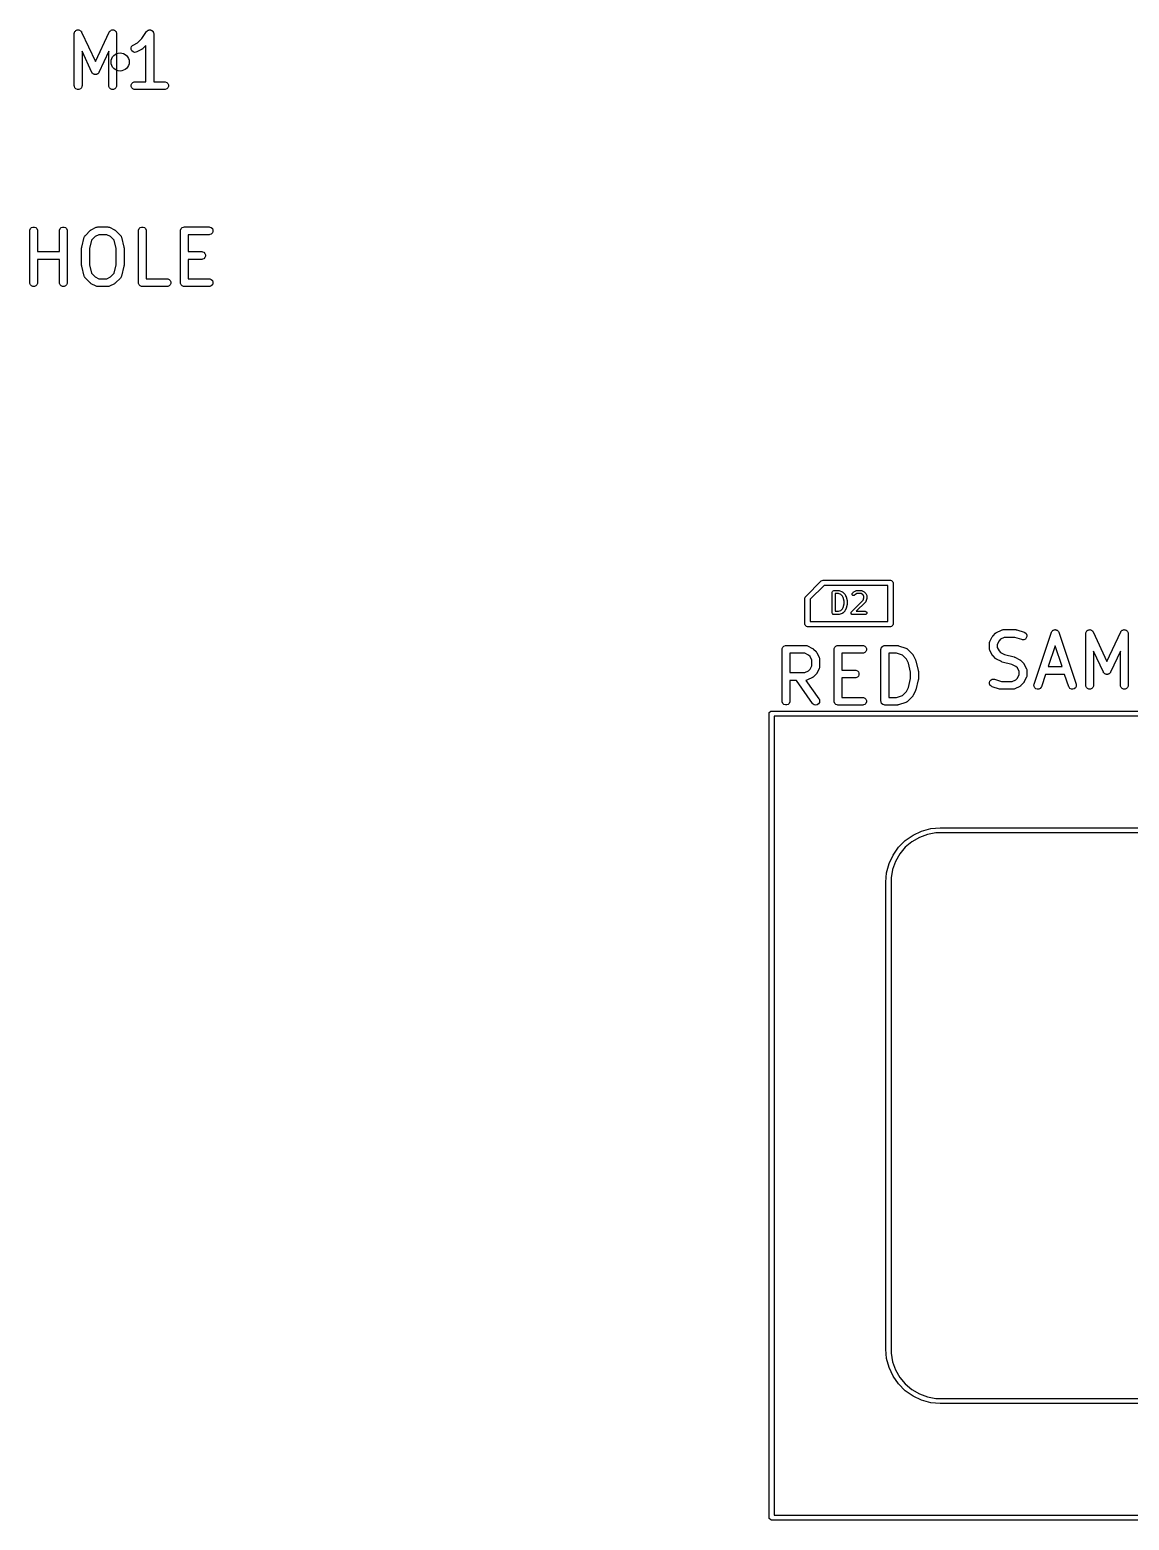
# Model space of a CAD drawing. Extents: x 4.49 to 6.23, y -5.3 to -3.51.
# Drawn here: x 4.487 to 5.321, y -4.638 to -3.506 of the extents above; entities that cross this region are included whole.
import ezdxf

# ---------------------------------------------------------------- set-up
doc = ezdxf.new("R2010")
doc.units = 0
doc.header["$MEASUREMENT"] = 0
doc.layers.add('BLACK', color=7, linetype='CONTINUOUS')

msp = doc.modelspace()

# ---------------------------------------------------------------- linework, layer by layer
at = {"layer": 'BLACK', "linetype": 'CONTINUOUS'}
for p, q in [((4.5212, -3.5072), (4.5215, -3.5069)), ((4.5215, -3.5069), (4.5216, -3.5068)), ((4.5216, -3.5068), (4.5221, -3.5066)), ((4.5216, -3.5068), (4.5216, -3.5068)), ((4.5221, -3.5066), (4.5225, -3.5064)), ((4.5225, -3.5064), (4.5226, -3.5064)), ((4.5226, -3.5064), (4.5227, -3.5063)), ((4.5227, -3.5063), (4.5232, -3.5063)), ((4.5232, -3.5063), (4.5237, -3.5063)), ((4.5237, -3.5063), (4.5238, -3.5063)), ((4.5238, -3.5063), (4.5238, -3.5063)), ((4.5238, -3.5063), (4.5243, -3.5065)), ((4.5243, -3.5065), (4.5248, -3.5067)), ((4.5248, -3.5067), (4.5248, -3.5068)), ((4.5248, -3.5068), (4.5249, -3.5068)), ((4.5249, -3.5068), (4.5252, -3.5072)), ((4.5475, -3.5072), (4.5479, -3.5068)), ((4.5479, -3.5068), (4.548, -3.5067)), ((4.5479, -3.5068), (4.5479, -3.5068)), ((4.548, -3.5067), (4.5484, -3.5065)), ((4.5484, -3.5065), (4.5489, -3.5063)), ((4.5489, -3.5063), (4.549, -3.5063)), ((4.549, -3.5063), (4.549, -3.5063)), ((4.549, -3.5063), (4.5496, -3.5063)), ((4.5496, -3.5063), (4.5501, -3.5063)), ((4.5501, -3.5063), (4.5501, -3.5064)), ((4.5501, -3.5064), (4.5502, -3.5064)), ((4.5502, -3.5064), (4.5507, -3.5066)), ((4.5507, -3.5066), (4.5511, -3.5068)), ((4.5511, -3.5068), (4.5512, -3.5068)), ((4.5512, -3.5068), (4.5512, -3.5069)), ((4.5512, -3.5069), (4.5516, -3.5072)), ((4.5755, -3.5072), (4.5758, -3.507)), ((4.5758, -3.507), (4.576, -3.5068)), ((4.576, -3.5068), (4.5762, -3.5067)), ((4.5762, -3.5067), (4.5765, -3.5065)), ((4.5765, -3.5065), (4.5768, -3.5065)), ((4.5768, -3.5065), (4.577, -3.5063)), ((4.577, -3.5063), (4.5773, -3.5063)), ((4.5773, -3.5063), (4.5776, -3.5063)), ((4.5776, -3.5063), (4.5779, -3.5063)), ((4.5779, -3.5063), (4.5782, -3.5063)), ((4.5782, -3.5063), (4.5785, -3.5065)), ((4.5785, -3.5065), (4.5787, -3.5065)), ((4.5787, -3.5065), (4.579, -3.5067)), ((4.579, -3.5067), (4.5793, -3.5068)), ((4.5793, -3.5068), (4.5795, -3.507)), ((4.5795, -3.507), (4.5797, -3.5072)), ((4.5203, -3.5088), (4.5204, -3.5087)), ((4.5203, -3.5089), (4.5203, -3.5088)), ((4.5203, -3.5088), (4.5203, -3.5088)), ((4.5203, -3.5092), (4.5203, -3.5089)), ((4.5203, -3.5486), (4.5203, -3.5092)), ((4.5204, -3.5087), (4.5205, -3.5082)), ((4.5205, -3.5082), (4.5207, -3.5077)), ((4.5207, -3.5077), (4.5208, -3.5077)), ((4.5208, -3.5076), (4.5212, -3.5072)), ((4.5208, -3.5077), (4.5208, -3.5076)), ((4.5252, -3.5072), (4.5256, -3.5075)), ((4.5256, -3.5075), (4.5257, -3.5076)), ((4.5257, -3.5076), (4.5257, -3.5076)), ((4.5257, -3.5076), (4.5257, -3.5077)), ((4.5257, -3.5077), (4.5259, -3.508)), ((4.5259, -3.508), (4.5364, -3.5304)), ((4.5364, -3.5304), (4.5468, -3.508)), ((4.5468, -3.508), (4.547, -3.5077)), ((4.547, -3.5077), (4.547, -3.5076)), ((4.547, -3.5076), (4.5471, -3.5076)), ((4.5471, -3.5075), (4.5475, -3.5072)), ((4.5471, -3.5076), (4.5471, -3.5075)), ((4.5516, -3.5072), (4.5519, -3.5076)), ((4.5519, -3.5076), (4.552, -3.5077)), ((4.552, -3.5077), (4.552, -3.5077)), ((4.552, -3.5077), (4.5522, -3.5082)), ((4.5522, -3.5082), (4.5524, -3.5087)), ((4.5524, -3.5087), (4.5524, -3.5088)), ((4.5524, -3.5088), (4.5524, -3.5088)), ((4.5524, -3.5088), (4.5524, -3.5089)), ((4.5524, -3.5089), (4.5524, -3.5092)), ((4.5524, -3.5092), (4.5524, -3.5486)), ((4.5638, -3.519), (4.5646, -3.5182)), ((4.5646, -3.5182), (4.565, -3.5179)), ((4.565, -3.5179), (4.5684, -3.5162)), ((4.5684, -3.5162), (4.5716, -3.513)), ((4.5716, -3.513), (4.5752, -3.5076)), ((4.5747, -3.5182), (4.5722, -3.5207)), ((4.5747, -3.5457), (4.5747, -3.5182)), ((4.5752, -3.5076), (4.5755, -3.5072)), ((4.5752, -3.5076), (4.5752, -3.5076)), ((4.5752, -3.5076), (4.5752, -3.5076)), ((4.5752, -3.5076), (4.5752, -3.5076)), ((4.5797, -3.5072), (4.5799, -3.5074)), ((4.5799, -3.5074), (4.5801, -3.5076)), ((4.5801, -3.5076), (4.5802, -3.5079)), ((4.5802, -3.5079), (4.5803, -3.5081)), ((4.5803, -3.5081), (4.5804, -3.5084)), ((4.5804, -3.5084), (4.5805, -3.5087)), ((4.5805, -3.5087), (4.5806, -3.5092)), ((4.5806, -3.5092), (4.5806, -3.5092)), ((4.5806, -3.5092), (4.5806, -3.5092)), ((4.5806, -3.5092), (4.5806, -3.5092)), ((4.5806, -3.5092), (4.5806, -3.5457)), ((4.5337, -3.5386), (4.5262, -3.5226)), ((4.5262, -3.5226), (4.5262, -3.5486)), ((4.5465, -3.5226), (4.539, -3.5386)), ((4.5465, -3.5486), (4.5465, -3.5226)), ((4.5634, -3.5201), (4.5638, -3.519)), ((4.5635, -3.5213), (4.5634, -3.5201)), ((4.564, -3.5223), (4.5635, -3.5213)), ((4.5649, -3.5231), (4.564, -3.5223)), ((4.566, -3.5234), (4.5649, -3.5231)), ((4.5671, -3.5233), (4.566, -3.5234)), ((4.5677, -3.5231), (4.5671, -3.5233)), ((4.5714, -3.5213), (4.5677, -3.5231)), ((4.5717, -3.5211), (4.5714, -3.5213)), ((4.5718, -3.5211), (4.5717, -3.5211)), ((4.5719, -3.521), (4.5718, -3.521)), ((4.5718, -3.521), (4.5718, -3.5211)), ((4.572, -3.5209), (4.5719, -3.521)), ((4.5722, -3.5207), (4.572, -3.5209)), ((4.5338, -3.5388), (4.5337, -3.5386)), ((4.5338, -3.5389), (4.5338, -3.5388)), ((4.5339, -3.5389), (4.5338, -3.5389)), ((4.534, -3.5391), (4.5339, -3.5389)), ((4.5343, -3.5394), (4.534, -3.5391)), ((4.5346, -3.5397), (4.5343, -3.5394)), ((4.5347, -3.5398), (4.5346, -3.5397)), ((4.5348, -3.5399), (4.5347, -3.5398)), ((4.5353, -3.54), (4.5348, -3.5399)), ((4.5357, -3.5402), (4.5353, -3.54)), ((4.5358, -3.5402), (4.5357, -3.5402)), ((4.5359, -3.5403), (4.5358, -3.5402)), ((4.5364, -3.5403), (4.5359, -3.5403)), ((4.5368, -3.5403), (4.5364, -3.5403)), ((4.5369, -3.5402), (4.5368, -3.5403)), ((4.5371, -3.5402), (4.5369, -3.5402)), ((4.5375, -3.54), (4.5371, -3.5402)), ((4.5379, -3.5399), (4.5375, -3.54)), ((4.538, -3.5398), (4.5379, -3.5399)), ((4.5381, -3.5397), (4.538, -3.5398)), ((4.5384, -3.5394), (4.5381, -3.5397)), ((4.5388, -3.5391), (4.5384, -3.5394)), ((4.5389, -3.5389), (4.5388, -3.5389)), ((4.5388, -3.5389), (4.5388, -3.5391)), ((4.539, -3.5386), (4.5389, -3.5388)), ((4.5389, -3.5388), (4.5389, -3.5389)), ((4.5204, -3.5492), (4.5203, -3.5486)), ((4.5208, -3.5503), (4.5204, -3.5492)), ((4.5216, -3.5511), (4.5208, -3.5503)), ((4.5227, -3.5515), (4.5216, -3.5511)), ((4.5238, -3.5515), (4.5227, -3.5515)), ((4.5249, -3.5511), (4.5238, -3.5515)), ((4.5257, -3.5503), (4.5249, -3.5511)), ((4.5261, -3.5492), (4.5257, -3.5503)), ((4.5262, -3.5486), (4.5261, -3.5492)), ((4.5466, -3.5492), (4.5465, -3.5486)), ((4.547, -3.5503), (4.5466, -3.5492)), ((4.5479, -3.5511), (4.547, -3.5503)), ((4.5489, -3.5515), (4.5479, -3.5511)), ((4.5501, -3.5515), (4.5489, -3.5515)), ((4.5511, -3.5511), (4.5501, -3.5515)), ((4.5519, -3.5503), (4.5511, -3.5511)), ((4.5524, -3.5492), (4.5519, -3.5503)), ((4.5524, -3.5486), (4.5524, -3.5492)), ((4.5635, -3.548), (4.5639, -3.547)), ((4.5635, -3.5492), (4.5635, -3.548)), ((4.5639, -3.5503), (4.5635, -3.5492)), ((4.5639, -3.547), (4.5647, -3.5462)), ((4.5647, -3.5511), (4.5639, -3.5503)), ((4.5647, -3.5462), (4.5658, -3.5457)), ((4.5658, -3.5515), (4.5647, -3.5511)), ((4.5658, -3.5457), (4.5664, -3.5457)), ((4.5664, -3.5516), (4.5658, -3.5515)), ((4.5664, -3.5457), (4.5747, -3.5457)), ((4.5889, -3.5516), (4.5664, -3.5516)), ((4.5806, -3.5457), (4.5889, -3.5457)), ((4.5889, -3.5457), (4.5894, -3.5457)), ((4.5894, -3.5515), (4.5889, -3.5516)), ((4.5894, -3.5457), (4.5905, -3.5462)), ((4.5905, -3.5511), (4.5894, -3.5515)), ((4.5905, -3.5462), (4.5913, -3.547)), ((4.5913, -3.5503), (4.5905, -3.5511)), ((4.5913, -3.547), (4.5918, -3.548)), ((4.5918, -3.5492), (4.5913, -3.5503)), ((4.5918, -3.548), (4.5918, -3.5492)), ((4.4865, -3.6589), (4.4866, -3.6583)), ((4.4865, -3.6982), (4.4865, -3.6589)), ((4.4866, -3.6583), (4.487, -3.6572)), ((4.487, -3.6572), (4.4879, -3.6564)), ((4.4879, -3.6564), (4.4889, -3.656)), ((4.4889, -3.656), (4.4901, -3.656)), ((4.4901, -3.656), (4.4911, -3.6564)), ((4.4911, -3.6564), (4.492, -3.6572)), ((4.492, -3.6572), (4.4924, -3.6583)), ((4.4924, -3.6583), (4.4925, -3.6589)), ((4.4925, -3.6589), (4.4925, -3.6746)), ((4.509, -3.6589), (4.5091, -3.6583)), ((4.509, -3.6746), (4.509, -3.6589)), ((4.5091, -3.6583), (4.5095, -3.6572)), ((4.5095, -3.6572), (4.5104, -3.6564)), ((4.5104, -3.6564), (4.5114, -3.656)), ((4.5114, -3.656), (4.5126, -3.656)), ((4.5126, -3.656), (4.5136, -3.6564)), ((4.5136, -3.6564), (4.5145, -3.6572)), ((4.5145, -3.6572), (4.5149, -3.6583)), ((4.5149, -3.6583), (4.515, -3.6589)), ((4.515, -3.6589), (4.515, -3.6982)), ((4.526, -3.6713), (4.5279, -3.6638)), ((4.5279, -3.6638), (4.5281, -3.6632)), ((4.5281, -3.6632), (4.5282, -3.663)), ((4.5282, -3.663), (4.5283, -3.6628)), ((4.5283, -3.6628), (4.5287, -3.6624)), ((4.5287, -3.6624), (4.5324, -3.6586)), ((4.5324, -3.6586), (4.5326, -3.6585)), ((4.5326, -3.6585), (4.5327, -3.6584)), ((4.5327, -3.6584), (4.5328, -3.6583)), ((4.5328, -3.6583), (4.5329, -3.6583)), ((4.5329, -3.6582), (4.5332, -3.6581)), ((4.5329, -3.6583), (4.5329, -3.6582)), ((4.5332, -3.6581), (4.5369, -3.6562)), ((4.5362, -3.6632), (4.5334, -3.666)), ((4.5389, -3.6618), (4.5362, -3.6632)), ((4.5369, -3.6562), (4.5375, -3.656)), ((4.5375, -3.656), (4.5376, -3.656)), ((4.5376, -3.656), (4.5377, -3.656)), ((4.5377, -3.656), (4.5382, -3.6559)), ((4.5382, -3.6559), (4.5457, -3.6559)), ((4.545, -3.6618), (4.5389, -3.6618)), ((4.5477, -3.6632), (4.545, -3.6618)), ((4.5457, -3.6559), (4.5463, -3.656)), ((4.5463, -3.656), (4.5464, -3.656)), ((4.5464, -3.656), (4.5465, -3.656)), ((4.5465, -3.656), (4.5471, -3.6562)), ((4.5471, -3.6562), (4.5508, -3.6581)), ((4.5506, -3.666), (4.5477, -3.6632)), ((4.5508, -3.6581), (4.5511, -3.6582)), ((4.5511, -3.6582), (4.5511, -3.6583)), ((4.5511, -3.6583), (4.5512, -3.6583)), ((4.5512, -3.6583), (4.5513, -3.6584)), ((4.5513, -3.6584), (4.5514, -3.6585)), ((4.5514, -3.6585), (4.5516, -3.6586)), ((4.5516, -3.6586), (4.5553, -3.6624)), ((4.5553, -3.6624), (4.5557, -3.6628)), ((4.5557, -3.6628), (4.5558, -3.663)), ((4.5558, -3.663), (4.5559, -3.6632)), ((4.5559, -3.6632), (4.5561, -3.6638)), ((4.5561, -3.6638), (4.558, -3.6713)), ((4.569, -3.6589), (4.5691, -3.6583)), ((4.569, -3.6982), (4.569, -3.6589)), ((4.5691, -3.6583), (4.5695, -3.6572)), ((4.5695, -3.6572), (4.5704, -3.6564)), ((4.5704, -3.6564), (4.5714, -3.656)), ((4.5714, -3.656), (4.5726, -3.656)), ((4.5726, -3.656), (4.5736, -3.6564)), ((4.5736, -3.6564), (4.5744, -3.6572)), ((4.5744, -3.6572), (4.5749, -3.6583)), ((4.5749, -3.6583), (4.5749, -3.6589)), ((4.5749, -3.6589), (4.5749, -3.6953)), ((4.6009, -3.6589), (4.601, -3.6583)), ((4.6009, -3.6982), (4.6009, -3.6589)), ((4.601, -3.6583), (4.6014, -3.6572)), ((4.6014, -3.6572), (4.6022, -3.6564)), ((4.6022, -3.6564), (4.6033, -3.656)), ((4.6033, -3.656), (4.6039, -3.6559)), ((4.6039, -3.6559), (4.6226, -3.6559)), ((4.6226, -3.6618), (4.6068, -3.6618)), ((4.6068, -3.6618), (4.6068, -3.6746)), ((4.6226, -3.6559), (4.6232, -3.656)), ((4.6232, -3.6617), (4.6226, -3.6618)), ((4.6232, -3.656), (4.6243, -3.6564)), ((4.6243, -3.6613), (4.6232, -3.6617)), ((4.6243, -3.6564), (4.6251, -3.6572)), ((4.6251, -3.6605), (4.6243, -3.6613)), ((4.6251, -3.6572), (4.6255, -3.6583)), ((4.6255, -3.6594), (4.6251, -3.6605)), ((4.6255, -3.6583), (4.6255, -3.6594)), ((4.4925, -3.6746), (4.509, -3.6746)), ((4.5259, -3.6718), (4.526, -3.6716)), ((4.5259, -3.6719), (4.5259, -3.6718)), ((4.5259, -3.672), (4.5259, -3.6719)), ((4.5259, -3.6851), (4.5259, -3.672)), ((4.526, -3.6714), (4.526, -3.6713)), ((4.526, -3.6716), (4.526, -3.6714)), ((4.526, -3.6714), (4.526, -3.6714)), ((4.5334, -3.666), (4.5318, -3.6723)), ((4.5318, -3.6723), (4.5318, -3.6847)), ((4.5522, -3.6723), (4.5506, -3.666)), ((4.5522, -3.6847), (4.5522, -3.6723)), ((4.558, -3.6713), (4.558, -3.6714)), ((4.558, -3.6714), (4.558, -3.6714)), ((4.558, -3.6714), (4.558, -3.6716)), ((4.558, -3.6716), (4.5581, -3.6718)), ((4.5581, -3.6718), (4.5581, -3.6719)), ((4.5581, -3.6719), (4.5581, -3.672)), ((4.5581, -3.672), (4.5581, -3.6851)), ((4.6068, -3.6746), (4.617, -3.6746)), ((4.617, -3.6746), (4.6176, -3.6747)), ((4.6176, -3.6747), (4.6186, -3.6751)), ((4.6186, -3.6751), (4.6194, -3.676)), ((4.6194, -3.676), (4.6199, -3.677)), ((4.509, -3.6806), (4.4925, -3.6806)), ((4.4925, -3.6806), (4.4925, -3.6982)), ((4.509, -3.6982), (4.509, -3.6806)), ((4.5259, -3.6852), (4.5259, -3.6851)), ((4.526, -3.6855), (4.5259, -3.6852)), ((4.5259, -3.6852), (4.5259, -3.6852)), ((4.526, -3.6857), (4.526, -3.6855)), ((4.526, -3.6858), (4.526, -3.6857)), ((4.526, -3.6857), (4.526, -3.6857)), ((4.5279, -3.6933), (4.526, -3.6858)), ((4.5318, -3.6847), (4.5334, -3.6911)), ((4.5506, -3.6911), (4.5522, -3.6847)), ((4.558, -3.6858), (4.5561, -3.6933)), ((4.5581, -3.6852), (4.558, -3.6855)), ((4.558, -3.6855), (4.558, -3.6857)), ((4.558, -3.6857), (4.558, -3.6857)), ((4.558, -3.6857), (4.558, -3.6858)), ((4.5581, -3.6851), (4.5581, -3.6852)), ((4.5581, -3.6852), (4.5581, -3.6852)), ((4.617, -3.6806), (4.6068, -3.6806)), ((4.6068, -3.6806), (4.6068, -3.6953)), ((4.6176, -3.6805), (4.617, -3.6806)), ((4.6186, -3.6801), (4.6176, -3.6805)), ((4.6194, -3.6792), (4.6186, -3.6801)), ((4.6199, -3.6782), (4.6194, -3.6792)), ((4.6199, -3.677), (4.6199, -3.6782)), ((4.4866, -3.6988), (4.4865, -3.6982)), ((4.487, -3.6999), (4.4866, -3.6988)), ((4.4924, -3.6988), (4.492, -3.6999)), ((4.4925, -3.6982), (4.4924, -3.6988)), ((4.5091, -3.6988), (4.509, -3.6982)), ((4.5095, -3.6999), (4.5091, -3.6988)), ((4.5149, -3.6988), (4.5145, -3.6999)), ((4.515, -3.6982), (4.5149, -3.6988)), ((4.5281, -3.6939), (4.5279, -3.6933)), ((4.5282, -3.694), (4.5281, -3.6939)), ((4.5283, -3.6942), (4.5282, -3.694)), ((4.5287, -3.6947), (4.5283, -3.6942)), ((4.5324, -3.6984), (4.5287, -3.6947)), ((4.5326, -3.6986), (4.5324, -3.6984)), ((4.5327, -3.6987), (4.5326, -3.6986)), ((4.5328, -3.6987), (4.5327, -3.6987)), ((4.5329, -3.6988), (4.5328, -3.6987)), ((4.5332, -3.699), (4.5329, -3.6988)), ((4.5329, -3.6988), (4.5329, -3.6988)), ((4.5369, -3.7009), (4.5332, -3.699)), ((4.5334, -3.6911), (4.5362, -3.6939)), ((4.5362, -3.6939), (4.5389, -3.6953)), ((4.5389, -3.6953), (4.545, -3.6953)), ((4.545, -3.6953), (4.5477, -3.6939)), ((4.5508, -3.699), (4.5471, -3.7009)), ((4.5477, -3.6939), (4.5506, -3.6911)), ((4.5511, -3.6988), (4.5508, -3.699)), ((4.5512, -3.6987), (4.5511, -3.6988)), ((4.5511, -3.6988), (4.5511, -3.6988)), ((4.5513, -3.6987), (4.5512, -3.6987)), ((4.5514, -3.6986), (4.5513, -3.6987)), ((4.5516, -3.6984), (4.5514, -3.6986)), ((4.5553, -3.6947), (4.5516, -3.6984)), ((4.5557, -3.6942), (4.5553, -3.6947)), ((4.5558, -3.694), (4.5557, -3.6942)), ((4.5559, -3.6939), (4.5558, -3.694)), ((4.5561, -3.6933), (4.5559, -3.6939)), ((4.5691, -3.6988), (4.569, -3.6982)), ((4.5695, -3.6999), (4.5691, -3.6988)), ((4.5749, -3.6953), (4.5907, -3.6953)), ((4.5907, -3.6953), (4.5913, -3.6953)), ((4.5913, -3.6953), (4.5924, -3.6958)), ((4.5924, -3.6958), (4.5932, -3.6966)), ((4.5932, -3.6966), (4.5936, -3.6976)), ((4.5936, -3.6988), (4.5932, -3.6999)), ((4.5936, -3.6976), (4.5936, -3.6988)), ((4.601, -3.6988), (4.6009, -3.6982)), ((4.6014, -3.6999), (4.601, -3.6988)), ((4.6068, -3.6953), (4.6226, -3.6953)), ((4.6226, -3.6953), (4.6232, -3.6953)), ((4.6232, -3.6953), (4.6243, -3.6958)), ((4.6243, -3.6958), (4.6251, -3.6966)), ((4.6251, -3.6966), (4.6255, -3.6976)), ((4.6255, -3.6988), (4.6251, -3.6999)), ((4.6255, -3.6976), (4.6255, -3.6988)), ((4.4879, -3.7007), (4.487, -3.6999)), ((4.4889, -3.7011), (4.4879, -3.7007)), ((4.4901, -3.7011), (4.4889, -3.7011)), ((4.4911, -3.7007), (4.4901, -3.7011)), ((4.492, -3.6999), (4.4911, -3.7007)), ((4.5104, -3.7007), (4.5095, -3.6999)), ((4.5114, -3.7011), (4.5104, -3.7007)), ((4.5126, -3.7011), (4.5114, -3.7011)), ((4.5136, -3.7007), (4.5126, -3.7011)), ((4.5145, -3.6999), (4.5136, -3.7007)), ((4.5375, -3.7011), (4.5369, -3.7009)), ((4.5376, -3.7011), (4.5375, -3.7011)), ((4.5377, -3.7011), (4.5376, -3.7011)), ((4.5382, -3.7012), (4.5377, -3.7011)), ((4.5457, -3.7012), (4.5382, -3.7012)), ((4.5463, -3.7011), (4.5457, -3.7012)), ((4.5464, -3.7011), (4.5463, -3.7011)), ((4.5465, -3.7011), (4.5464, -3.7011)), ((4.5471, -3.7009), (4.5465, -3.7011)), ((4.5704, -3.7007), (4.5695, -3.6999)), ((4.5714, -3.7011), (4.5704, -3.7007)), ((4.572, -3.7012), (4.5714, -3.7011)), ((4.5907, -3.7012), (4.572, -3.7012)), ((4.5913, -3.7011), (4.5907, -3.7012)), ((4.5924, -3.7007), (4.5913, -3.7011)), ((4.5932, -3.6999), (4.5924, -3.7007)), ((4.6022, -3.7007), (4.6014, -3.6999)), ((4.6033, -3.7011), (4.6022, -3.7007)), ((4.6039, -3.7012), (4.6033, -3.7011)), ((4.6226, -3.7012), (4.6039, -3.7012)), ((4.6232, -3.7011), (4.6226, -3.7012)), ((4.6243, -3.7007), (4.6232, -3.7011)), ((4.6251, -3.6999), (4.6243, -3.7007)), ((5.0755, -3.9364), (5.0873, -3.9246)), ((5.0873, -3.9246), (5.0879, -3.9242)), ((5.0879, -3.9242), (5.0887, -3.924)), ((5.0887, -3.924), (5.1399, -3.924)), ((5.1399, -3.924), (5.1406, -3.9242)), ((5.1406, -3.9242), (5.1417, -3.9252)), ((5.1417, -3.9252), (5.1418, -3.926)), ((5.0751, -3.937), (5.0755, -3.9364)), ((5.0895, -3.928), (5.0788, -3.9386)), ((5.1379, -3.928), (5.0895, -3.928)), ((5.0956, -3.9331), (5.0957, -3.9327)), ((5.0956, -3.9489), (5.0956, -3.9331)), ((5.0957, -3.9327), (5.0963, -3.9321)), ((5.0963, -3.9321), (5.0967, -3.932)), ((5.0967, -3.932), (5.1005, -3.932)), ((5.1003, -3.9343), (5.0979, -3.9343)), ((5.0979, -3.9343), (5.0979, -3.9477)), ((5.1021, -3.9349), (5.1003, -3.9343)), ((5.1005, -3.932), (5.1007, -3.932)), ((5.1007, -3.932), (5.1009, -3.932)), ((5.1009, -3.932), (5.1031, -3.9328)), ((5.1033, -3.9361), (5.1021, -3.9349)), ((5.1031, -3.9328), (5.1032, -3.9328)), ((5.1032, -3.9328), (5.1032, -3.9328)), ((5.1032, -3.9328), (5.1034, -3.9329)), ((5.1039, -3.9373), (5.1033, -3.9361)), ((5.1034, -3.9329), (5.1035, -3.933)), ((5.1035, -3.933), (5.1035, -3.933)), ((5.1035, -3.933), (5.1036, -3.9331)), ((5.1036, -3.9331), (5.1051, -3.9346)), ((5.1051, -3.9346), (5.1052, -3.9347)), ((5.1052, -3.9347), (5.1053, -3.9349)), ((5.1053, -3.9349), (5.106, -3.9364)), ((5.106, -3.9364), (5.1061, -3.9365)), ((5.1061, -3.9365), (5.1061, -3.9366)), ((5.1061, -3.9366), (5.1069, -3.9396)), ((5.1106, -3.9342), (5.1109, -3.9338)), ((5.1106, -3.9351), (5.1106, -3.9342)), ((5.1113, -3.9357), (5.1106, -3.9351)), ((5.1109, -3.9338), (5.1117, -3.9331)), ((5.1122, -3.9357), (5.1113, -3.9357)), ((5.1117, -3.9331), (5.1118, -3.933)), ((5.1118, -3.933), (5.112, -3.9328)), ((5.112, -3.9328), (5.1135, -3.9321)), ((5.1126, -3.9355), (5.1122, -3.9357)), ((5.1132, -3.9349), (5.1126, -3.9355)), ((5.1143, -3.9343), (5.1132, -3.9349)), ((5.1135, -3.9321), (5.1137, -3.932)), ((5.1135, -3.9321), (5.1135, -3.9321)), ((5.1135, -3.9321), (5.1135, -3.9321)), ((5.1137, -3.932), (5.1139, -3.932)), ((5.1139, -3.932), (5.1139, -3.932)), ((5.1139, -3.932), (5.114, -3.932)), ((5.114, -3.932), (5.1177, -3.932)), ((5.1175, -3.9343), (5.1143, -3.9343)), ((5.1185, -3.9349), (5.1175, -3.9343)), ((5.1177, -3.932), (5.1178, -3.932)), ((5.1178, -3.932), (5.1178, -3.932)), ((5.1178, -3.932), (5.118, -3.932)), ((5.118, -3.932), (5.1182, -3.9321)), ((5.1182, -3.9321), (5.1182, -3.9321)), ((5.1182, -3.9321), (5.1183, -3.9321)), ((5.1183, -3.9321), (5.1198, -3.9328)), ((5.119, -3.9353), (5.1185, -3.9349)), ((5.1196, -3.9364), (5.119, -3.9353)), ((5.1196, -3.9375), (5.1196, -3.9364)), ((5.1198, -3.9328), (5.1199, -3.933)), ((5.1199, -3.933), (5.1201, -3.9331)), ((5.1201, -3.9331), (5.1208, -3.9338)), ((5.1208, -3.9338), (5.1209, -3.934)), ((5.1209, -3.934), (5.121, -3.9341)), ((5.121, -3.9341), (5.1218, -3.9356)), ((5.1218, -3.9356), (5.1218, -3.9357)), ((5.1218, -3.9357), (5.1218, -3.9357)), ((5.1218, -3.9357), (5.1219, -3.9359)), ((5.1219, -3.9359), (5.1219, -3.9361)), ((5.1219, -3.9361), (5.1219, -3.9361)), ((5.1219, -3.9361), (5.1219, -3.9361)), ((5.1219, -3.9361), (5.1219, -3.9376)), ((5.1379, -3.9555), (5.1379, -3.928)), ((5.1418, -3.926), (5.1418, -3.9575)), ((5.0749, -3.9378), (5.0751, -3.937)), ((5.0749, -3.9575), (5.0749, -3.9378)), ((5.0788, -3.9386), (5.0788, -3.9555)), ((5.0979, -3.9477), (5.1003, -3.9477)), ((5.1003, -3.9477), (5.1021, -3.9471)), ((5.1021, -3.9471), (5.1033, -3.9459)), ((5.1033, -3.9459), (5.1039, -3.9447)), ((5.1051, -3.9475), (5.1036, -3.949)), ((5.1046, -3.94), (5.1039, -3.9373)), ((5.1039, -3.9447), (5.1046, -3.942)), ((5.1046, -3.942), (5.1046, -3.94)), ((5.1052, -3.9473), (5.1051, -3.9475)), ((5.1053, -3.9472), (5.1052, -3.9473)), ((5.106, -3.9457), (5.1053, -3.9472)), ((5.1061, -3.9455), (5.106, -3.9457)), ((5.1069, -3.9424), (5.1061, -3.9454)), ((5.1061, -3.9454), (5.1061, -3.9455)), ((5.1069, -3.9396), (5.1069, -3.9398)), ((5.1069, -3.9398), (5.1069, -3.9399)), ((5.1069, -3.9399), (5.1069, -3.9421)), ((5.1069, -3.9421), (5.1069, -3.9423)), ((5.1069, -3.9423), (5.1069, -3.9424)), ((5.1099, -3.9484), (5.1102, -3.9481)), ((5.1102, -3.9481), (5.119, -3.9393)), ((5.1208, -3.9407), (5.1138, -3.9477)), ((5.1138, -3.9477), (5.1207, -3.9477)), ((5.119, -3.9393), (5.1196, -3.9375)), ((5.1207, -3.9477), (5.1212, -3.9478)), ((5.1209, -3.9407), (5.1208, -3.9407)), ((5.121, -3.9405), (5.1209, -3.9407)), ((5.1209, -3.9407), (5.1209, -3.9407)), ((5.1211, -3.9403), (5.121, -3.9405)), ((5.1219, -3.938), (5.1211, -3.9403)), ((5.1211, -3.9403), (5.1211, -3.9403)), ((5.1211, -3.9403), (5.1211, -3.9403)), ((5.1212, -3.9478), (5.1218, -3.9484)), ((5.1219, -3.9376), (5.1219, -3.9378)), ((5.1219, -3.9378), (5.1219, -3.938)), ((5.0751, -3.9582), (5.0749, -3.9575)), ((5.0761, -3.9593), (5.0751, -3.9582)), ((5.0769, -3.9594), (5.0761, -3.9593)), ((5.1399, -3.9594), (5.0769, -3.9594)), ((5.0788, -3.9555), (5.1379, -3.9555)), ((5.0957, -3.9493), (5.0956, -3.9489)), ((5.0963, -3.95), (5.0957, -3.9493)), ((5.0957, -3.9493), (5.0957, -3.9493)), ((5.0967, -3.9501), (5.0963, -3.95)), ((5.1005, -3.9501), (5.0967, -3.9501)), ((5.1007, -3.95), (5.1005, -3.9501)), ((5.1009, -3.95), (5.1007, -3.95)), ((5.1031, -3.9493), (5.1009, -3.95)), ((5.1032, -3.9492), (5.1031, -3.9493)), ((5.1034, -3.9491), (5.1032, -3.9492)), ((5.1032, -3.9492), (5.1032, -3.9492)), ((5.1035, -3.949), (5.1034, -3.9491)), ((5.1036, -3.949), (5.1035, -3.949)), ((5.1035, -3.949), (5.1035, -3.949)), ((5.1099, -3.9493), (5.1099, -3.9484)), ((5.1099, -3.9484), (5.1099, -3.9484)), ((5.1105, -3.95), (5.1099, -3.9493)), ((5.111, -3.9501), (5.1105, -3.95)), ((5.1207, -3.9501), (5.111, -3.9501)), ((5.1212, -3.95), (5.1207, -3.9501)), ((5.1218, -3.9493), (5.1212, -3.95)), ((5.1218, -3.9484), (5.1218, -3.9493)), ((5.1406, -3.9593), (5.1399, -3.9594)), ((5.1417, -3.9582), (5.1406, -3.9593)), ((5.1418, -3.9575), (5.1417, -3.9582)), ((5.215, -3.9713), (5.2152, -3.9707)), ((5.2152, -3.9707), (5.2171, -3.967)), ((5.2171, -3.967), (5.2173, -3.9667)), ((5.2173, -3.9667), (5.2174, -3.9666)), ((5.2173, -3.9667), (5.2173, -3.9667)), ((5.2174, -3.9665), (5.2175, -3.9664)), ((5.2174, -3.9666), (5.2174, -3.9665)), ((5.2175, -3.9664), (5.2177, -3.9662)), ((5.2177, -3.9662), (5.2195, -3.9643)), ((5.2195, -3.9643), (5.2198, -3.9642)), ((5.2198, -3.9641), (5.2199, -3.964)), ((5.2198, -3.9642), (5.2198, -3.9641)), ((5.2199, -3.964), (5.22, -3.964)), ((5.22, -3.9639), (5.2203, -3.9638)), ((5.22, -3.964), (5.22, -3.9639)), ((5.2203, -3.9638), (5.224, -3.9619)), ((5.2222, -3.9701), (5.2208, -3.9728)), ((5.2234, -3.9689), (5.2222, -3.9701)), ((5.2261, -3.9675), (5.2234, -3.9689)), ((5.224, -3.9619), (5.2246, -3.9617)), ((5.2246, -3.9617), (5.2247, -3.9617)), ((5.2247, -3.9617), (5.2248, -3.9617)), ((5.2248, -3.9617), (5.2254, -3.9616)), ((5.2254, -3.9616), (5.2347, -3.9616)), ((5.2343, -3.9675), (5.2261, -3.9675)), ((5.2394, -3.9692), (5.2343, -3.9675)), ((5.2347, -3.9616), (5.235, -3.9616)), ((5.235, -3.9616), (5.2351, -3.9616)), ((5.2351, -3.9616), (5.2352, -3.9617)), ((5.2352, -3.9617), (5.2353, -3.9617)), ((5.2353, -3.9617), (5.2354, -3.9617)), ((5.2354, -3.9617), (5.2357, -3.9618)), ((5.2357, -3.9618), (5.2413, -3.9636)), ((5.24, -3.9694), (5.2394, -3.9692)), ((5.2411, -3.9693), (5.24, -3.9694)), ((5.2422, -3.9688), (5.2411, -3.9693)), ((5.2413, -3.9636), (5.2418, -3.9639)), ((5.2418, -3.9639), (5.2427, -3.9646)), ((5.2429, -3.9679), (5.2422, -3.9688)), ((5.2427, -3.9646), (5.2432, -3.9657)), ((5.2433, -3.9668), (5.2429, -3.9679)), ((5.2432, -3.9657), (5.2433, -3.9668)), ((5.2488, -4.003), (5.2619, -3.9636)), ((5.2619, -3.9636), (5.2622, -3.9631)), ((5.2622, -3.9631), (5.2623, -3.9629)), ((5.2623, -3.9629), (5.2624, -3.9627)), ((5.2624, -3.9627), (5.2627, -3.9625)), ((5.2627, -3.9625), (5.2629, -3.9622)), ((5.2629, -3.9622), (5.2631, -3.9621)), ((5.2631, -3.9621), (5.2633, -3.962)), ((5.2633, -3.962), (5.2636, -3.9619)), ((5.2636, -3.9619), (5.264, -3.9617)), ((5.264, -3.9617), (5.2642, -3.9617)), ((5.2642, -3.9617), (5.2644, -3.9616)), ((5.2644, -3.9616), (5.2647, -3.9617)), ((5.2647, -3.9617), (5.2651, -3.9616)), ((5.2651, -3.9616), (5.2653, -3.9617)), ((5.2653, -3.9617), (5.2655, -3.9617)), ((5.2655, -3.9617), (5.2658, -3.9619)), ((5.2658, -3.9619), (5.2662, -3.962)), ((5.2662, -3.962), (5.2664, -3.9621)), ((5.2664, -3.9621), (5.2665, -3.9622)), ((5.2665, -3.9622), (5.2668, -3.9625)), ((5.2668, -3.9625), (5.2671, -3.9627)), ((5.2671, -3.9627), (5.2672, -3.9629)), ((5.2672, -3.9629), (5.2673, -3.9631)), ((5.2673, -3.9631), (5.2675, -3.9636)), ((5.2675, -3.9636), (5.2807, -4.003)), ((5.288, -3.9646), (5.2881, -3.9642)), ((5.288, -4.0039), (5.288, -3.9646)), ((5.2881, -3.964), (5.2883, -3.9635)), ((5.2881, -3.9641), (5.2881, -3.964)), ((5.2881, -3.9642), (5.2881, -3.9641)), ((5.2881, -3.9641), (5.2881, -3.9641)), ((5.2883, -3.9635), (5.2885, -3.963)), ((5.2885, -3.9629), (5.2889, -3.9626)), ((5.2885, -3.963), (5.2885, -3.9629)), ((5.2885, -3.963), (5.2885, -3.963)), ((5.2889, -3.9626), (5.2892, -3.9622)), ((5.2892, -3.9622), (5.2893, -3.9622)), ((5.2893, -3.9621), (5.2898, -3.9619)), ((5.2893, -3.9622), (5.2893, -3.9621)), ((5.2898, -3.9619), (5.2903, -3.9617)), ((5.2903, -3.9617), (5.2903, -3.9617)), ((5.2903, -3.9617), (5.2904, -3.9617)), ((5.2904, -3.9617), (5.2909, -3.9617)), ((5.2909, -3.9617), (5.2914, -3.9616)), ((5.2914, -3.9616), (5.2915, -3.9617)), ((5.2915, -3.9617), (5.2916, -3.9617)), ((5.2916, -3.9617), (5.292, -3.9619)), ((5.292, -3.9619), (5.2925, -3.962)), ((5.2925, -3.962), (5.2926, -3.9621)), ((5.2926, -3.9621), (5.2926, -3.9621)), ((5.2926, -3.9621), (5.293, -3.9625)), ((5.293, -3.9625), (5.2934, -3.9628)), ((5.2934, -3.9628), (5.2934, -3.9629)), ((5.2934, -3.9629), (5.2934, -3.9629)), ((5.2934, -3.9629), (5.2935, -3.963)), ((5.2935, -3.963), (5.2937, -3.9633)), ((5.2937, -3.9633), (5.3041, -3.9857)), ((5.3041, -3.9857), (5.3146, -3.9633)), ((5.3146, -3.9633), (5.3147, -3.963)), ((5.3147, -3.963), (5.3148, -3.9629)), ((5.3148, -3.9628), (5.3152, -3.9625)), ((5.3148, -3.9629), (5.3148, -3.9628)), ((5.3148, -3.9629), (5.3148, -3.9629)), ((5.3152, -3.9625), (5.3156, -3.9621)), ((5.3156, -3.9621), (5.3157, -3.962)), ((5.3156, -3.9621), (5.3156, -3.9621)), ((5.3157, -3.962), (5.3162, -3.9619)), ((5.3162, -3.9619), (5.3167, -3.9617)), ((5.3167, -3.9617), (5.3168, -3.9616)), ((5.3167, -3.9617), (5.3167, -3.9617)), ((5.3168, -3.9616), (5.3173, -3.9617)), ((5.3173, -3.9617), (5.3178, -3.9617)), ((5.3178, -3.9617), (5.3179, -3.9617)), ((5.3179, -3.9617), (5.3179, -3.9617)), ((5.3179, -3.9617), (5.3184, -3.9619)), ((5.3184, -3.9619), (5.3189, -3.9621)), ((5.3189, -3.9621), (5.3189, -3.9622)), ((5.3189, -3.9622), (5.319, -3.9622)), ((5.319, -3.9622), (5.3193, -3.9626)), ((5.3193, -3.9626), (5.3197, -3.9629)), ((5.3197, -3.9629), (5.3197, -3.963)), ((5.3197, -3.963), (5.3198, -3.963)), ((5.3198, -3.963), (5.3199, -3.9635)), ((5.3199, -3.9635), (5.3201, -3.964)), ((5.3201, -3.964), (5.3201, -3.9641)), ((5.3201, -3.9641), (5.3201, -3.9641)), ((5.3201, -3.9641), (5.3201, -3.9642)), ((5.3201, -3.9642), (5.3202, -3.9646)), ((5.3202, -3.9646), (5.3202, -4.0039)), ((5.0576, -3.9766), (5.0577, -3.976)), ((5.0576, -4.0159), (5.0576, -3.9766)), ((5.0577, -3.976), (5.0581, -3.9749)), ((5.0581, -3.9749), (5.0589, -3.9741)), ((5.0589, -3.9741), (5.06, -3.9737)), ((5.06, -3.9737), (5.0606, -3.9736)), ((5.0606, -3.9736), (5.0756, -3.9736)), ((5.0749, -3.9795), (5.0635, -3.9795)), ((5.0635, -3.9795), (5.0635, -3.9942)), ((5.0776, -3.9809), (5.0749, -3.9795)), ((5.0756, -3.9736), (5.0761, -3.9737)), ((5.0761, -3.9737), (5.0762, -3.9737)), ((5.0762, -3.9737), (5.0763, -3.9737)), ((5.0763, -3.9737), (5.0769, -3.9739)), ((5.0769, -3.9739), (5.0806, -3.9758)), ((5.0788, -3.9821), (5.0776, -3.9809)), ((5.0801, -3.9848), (5.0788, -3.9821)), ((5.0806, -3.9758), (5.0809, -3.976)), ((5.0809, -3.976), (5.0809, -3.976)), ((5.0809, -3.976), (5.081, -3.9761)), ((5.081, -3.9761), (5.0811, -3.9761)), ((5.0811, -3.9761), (5.0812, -3.9762)), ((5.0812, -3.9762), (5.0814, -3.9764)), ((5.0814, -3.9764), (5.0833, -3.9782)), ((5.0833, -3.9782), (5.0835, -3.9785)), ((5.0835, -3.9785), (5.0835, -3.9785)), ((5.0835, -3.9785), (5.0836, -3.9786)), ((5.0836, -3.9786), (5.0836, -3.9787)), ((5.0836, -3.9787), (5.0837, -3.9787)), ((5.0837, -3.9787), (5.0838, -3.979)), ((5.0838, -3.979), (5.0857, -3.9827)), ((5.097, -3.976), (5.0975, -3.9749)), ((5.097, -3.9766), (5.097, -3.976)), ((5.097, -4.0159), (5.097, -3.9766)), ((5.0975, -3.9749), (5.0983, -3.9741)), ((5.0983, -3.9741), (5.0994, -3.9737)), ((5.0994, -3.9737), (5.0999, -3.9736)), ((5.0999, -3.9736), (5.1187, -3.9736)), ((5.1187, -3.9795), (5.1029, -3.9795)), ((5.1029, -3.9795), (5.1029, -3.9924)), ((5.1187, -3.9736), (5.1193, -3.9737)), ((5.1193, -3.9795), (5.1187, -3.9795)), ((5.1193, -3.9737), (5.1203, -3.9741)), ((5.1203, -3.979), (5.1193, -3.9795)), ((5.1203, -3.9741), (5.1211, -3.9749)), ((5.1211, -3.9782), (5.1203, -3.979)), ((5.1211, -3.9749), (5.1216, -3.976)), ((5.1216, -3.9771), (5.1211, -3.9782)), ((5.1216, -3.976), (5.1216, -3.9771)), ((5.1326, -3.9766), (5.1327, -3.976)), ((5.1326, -4.0159), (5.1326, -3.9766)), ((5.1327, -3.976), (5.1331, -3.9749)), ((5.1331, -3.9749), (5.1339, -3.9741)), ((5.1339, -3.9741), (5.135, -3.9737)), ((5.135, -3.9737), (5.1356, -3.9736)), ((5.1356, -3.9736), (5.1449, -3.9736)), ((5.1444, -3.9795), (5.1385, -3.9795)), ((5.1385, -3.9795), (5.1385, -4.013)), ((5.149, -3.981), (5.1444, -3.9795)), ((5.1449, -3.9736), (5.1452, -3.9736)), ((5.1452, -3.9736), (5.1453, -3.9736)), ((5.1453, -3.9736), (5.1454, -3.9737)), ((5.1454, -3.9737), (5.1455, -3.9737)), ((5.1455, -3.9737), (5.1456, -3.9737)), ((5.1456, -3.9737), (5.1459, -3.9738)), ((5.1459, -3.9738), (5.1515, -3.9756)), ((5.1519, -3.9839), (5.149, -3.981)), ((5.1515, -3.9756), (5.152, -3.9759)), ((5.152, -3.9759), (5.1521, -3.9759)), ((5.1521, -3.9759), (5.1522, -3.976)), ((5.1522, -3.976), (5.1526, -3.9764)), ((5.1526, -3.9764), (5.1564, -3.9801)), ((5.1564, -3.9801), (5.1566, -3.9803)), ((5.1566, -3.9803), (5.1566, -3.9804)), ((5.1566, -3.9804), (5.1567, -3.9805)), ((5.1567, -3.9805), (5.1568, -3.9806)), ((5.1568, -3.9806), (5.1568, -3.9806)), ((5.1568, -3.9806), (5.1569, -3.9809)), ((5.1569, -3.9809), (5.1588, -3.9846)), ((5.2149, -3.9721), (5.215, -3.9715)), ((5.2149, -3.9758), (5.2149, -3.9721)), ((5.215, -3.9764), (5.2149, -3.9758)), ((5.215, -3.9714), (5.215, -3.9713)), ((5.215, -3.9715), (5.215, -3.9714)), ((5.215, -3.9765), (5.215, -3.9764)), ((5.215, -3.9766), (5.215, -3.9765)), ((5.2152, -3.9771), (5.215, -3.9766)), ((5.2171, -3.9809), (5.2152, -3.9771)), ((5.2173, -3.9811), (5.2171, -3.9809)), ((5.2173, -3.9812), (5.2173, -3.9811)), ((5.2174, -3.9813), (5.2173, -3.9812)), ((5.2174, -3.9814), (5.2174, -3.9813)), ((5.2175, -3.9814), (5.2174, -3.9814)), ((5.2177, -3.9816), (5.2175, -3.9814)), ((5.2195, -3.9835), (5.2177, -3.9816)), ((5.2208, -3.9728), (5.2208, -3.9751)), ((5.2208, -3.9751), (5.2222, -3.9778)), ((5.2222, -3.9778), (5.2234, -3.979)), ((5.2234, -3.979), (5.2264, -3.9805)), ((5.2264, -3.9805), (5.2336, -3.9823)), ((5.2647, -3.9739), (5.2595, -3.9897)), ((5.27, -3.9897), (5.2647, -3.9739)), ((5.3014, -3.9939), (5.2939, -3.9779)), ((5.2939, -3.9779), (5.2939, -4.0039)), ((5.3143, -3.9779), (5.3068, -3.9939)), ((5.3143, -4.0039), (5.3143, -3.9779)), ((5.0749, -3.9942), (5.0776, -3.9929)), ((5.0776, -3.9929), (5.0788, -3.9917)), ((5.0788, -3.9917), (5.0801, -3.989)), ((5.0801, -3.989), (5.0801, -3.9848)), ((5.0857, -3.991), (5.0838, -3.9948)), ((5.0857, -3.9827), (5.0859, -3.9833)), ((5.0859, -3.9905), (5.0857, -3.991)), ((5.0859, -3.9833), (5.0859, -3.9834)), ((5.0859, -3.9834), (5.086, -3.9835)), ((5.086, -3.9903), (5.0859, -3.9904)), ((5.0859, -3.9904), (5.0859, -3.9905)), ((5.086, -3.9835), (5.086, -3.9841)), ((5.086, -3.9841), (5.086, -3.9897)), ((5.086, -3.9897), (5.086, -3.9903)), ((5.1029, -3.9924), (5.1131, -3.9924)), ((5.1131, -3.9924), (5.1136, -3.9924)), ((5.1136, -3.9924), (5.1147, -3.9929)), ((5.1147, -3.9929), (5.1155, -3.9937)), ((5.1534, -3.987), (5.1519, -3.9839)), ((5.1551, -3.9938), (5.1534, -3.987)), ((5.1588, -3.9846), (5.1588, -3.9847)), ((5.1588, -3.9847), (5.1588, -3.9847)), ((5.1588, -3.9847), (5.1589, -3.9849)), ((5.1589, -3.9849), (5.159, -3.9852)), ((5.159, -3.9852), (5.159, -3.9852)), ((5.159, -3.9852), (5.159, -3.9852)), ((5.159, -3.9852), (5.1609, -3.9927)), ((5.1609, -3.9927), (5.1609, -3.9928)), ((5.1609, -3.9928), (5.1609, -3.9929)), ((5.1609, -3.9929), (5.161, -3.9931)), ((5.161, -3.9931), (5.161, -3.9933)), ((5.161, -3.9933), (5.161, -3.9933)), ((5.161, -3.9933), (5.161, -3.9934)), ((5.161, -3.9934), (5.161, -3.9991)), ((5.2198, -3.9837), (5.2195, -3.9835)), ((5.2198, -3.9838), (5.2198, -3.9837)), ((5.2199, -3.9838), (5.2198, -3.9838)), ((5.22, -3.9839), (5.2199, -3.9838)), ((5.2203, -3.9841), (5.22, -3.9839)), ((5.22, -3.9839), (5.22, -3.9839)), ((5.224, -3.9859), (5.2203, -3.9841)), ((5.2241, -3.986), (5.224, -3.9859)), ((5.2243, -3.9861), (5.2241, -3.986)), ((5.2241, -3.986), (5.2241, -3.986)), ((5.2246, -3.9862), (5.2243, -3.9861)), ((5.2318, -3.988), (5.2246, -3.9862)), ((5.2246, -3.9862), (5.2246, -3.9862)), ((5.2246, -3.9862), (5.2246, -3.9862)), ((5.2349, -3.9895), (5.2318, -3.988)), ((5.2336, -3.9823), (5.2336, -3.9823)), ((5.2336, -3.9823), (5.2336, -3.9823)), ((5.2336, -3.9823), (5.2339, -3.9824)), ((5.2339, -3.9824), (5.2341, -3.9825)), ((5.2341, -3.9825), (5.2341, -3.9825)), ((5.2341, -3.9825), (5.2342, -3.9825)), ((5.2342, -3.9825), (5.2379, -3.9844)), ((5.2361, -3.9907), (5.2349, -3.9895)), ((5.2374, -3.9934), (5.2361, -3.9907)), ((5.2374, -3.9957), (5.2374, -3.9934)), ((5.2379, -3.9844), (5.2382, -3.9846)), ((5.2382, -3.9846), (5.2383, -3.9846)), ((5.2383, -3.9846), (5.2383, -3.9847)), ((5.2383, -3.9847), (5.2384, -3.9847)), ((5.2384, -3.9847), (5.2385, -3.9848)), ((5.2385, -3.9848), (5.2387, -3.985)), ((5.2387, -3.985), (5.2406, -3.9868)), ((5.2406, -3.9868), (5.2408, -3.9871)), ((5.2408, -3.9871), (5.2408, -3.9871)), ((5.2408, -3.9871), (5.2409, -3.9872)), ((5.2409, -3.9872), (5.2409, -3.9873)), ((5.2409, -3.9873), (5.241, -3.9874)), ((5.241, -3.9874), (5.2411, -3.9876)), ((5.2411, -3.9876), (5.243, -3.9914)), ((5.243, -3.9914), (5.2432, -3.9919)), ((5.2432, -3.9919), (5.2432, -3.992)), ((5.2432, -3.992), (5.2433, -3.9921)), ((5.2433, -3.9921), (5.2433, -3.9927)), ((5.2433, -3.9927), (5.2433, -3.9964)), ((5.2595, -3.9897), (5.27, -3.9897)), ((5.0635, -3.9942), (5.0749, -3.9942)), ((5.0684, -4.0001), (5.0635, -4.0001)), ((5.0635, -4.0001), (5.0635, -4.0159)), ((5.0806, -4.0176), (5.0684, -4.0001)), ((5.0761, -4.0001), (5.0756, -4.0001)), ((5.0756, -4.0001), (5.0855, -4.0142)), ((5.0762, -4), (5.0761, -4.0001)), ((5.0763, -4), (5.0762, -4)), ((5.0769, -3.9998), (5.0763, -4)), ((5.0806, -3.998), (5.0769, -3.9998)), ((5.0809, -3.9978), (5.0806, -3.998)), ((5.081, -3.9977), (5.0809, -3.9978)), ((5.0809, -3.9978), (5.0809, -3.9978)), ((5.0811, -3.9976), (5.081, -3.9977)), ((5.0812, -3.9976), (5.0811, -3.9976)), ((5.0814, -3.9974), (5.0812, -3.9976)), ((5.0833, -3.9955), (5.0814, -3.9974)), ((5.0835, -3.9953), (5.0833, -3.9955)), ((5.0836, -3.9952), (5.0835, -3.9953)), ((5.0835, -3.9953), (5.0835, -3.9953)), ((5.0837, -3.995), (5.0836, -3.9951)), ((5.0836, -3.9951), (5.0836, -3.9952)), ((5.0838, -3.9948), (5.0837, -3.995)), ((5.1131, -3.9983), (5.1029, -3.9983)), ((5.1029, -3.9983), (5.1029, -4.013)), ((5.1136, -3.9982), (5.1131, -3.9983)), ((5.1147, -3.9978), (5.1136, -3.9982)), ((5.1155, -3.997), (5.1147, -3.9978)), ((5.1155, -3.9937), (5.1159, -3.9947)), ((5.1159, -3.9959), (5.1155, -3.997)), ((5.1159, -3.9947), (5.1159, -3.9959)), ((5.1534, -4.0055), (5.1551, -3.9987)), ((5.1551, -3.9987), (5.1551, -3.9938)), ((5.1609, -3.9998), (5.159, -4.0073)), ((5.161, -3.9994), (5.1609, -3.9996)), ((5.1609, -3.9996), (5.1609, -3.9997)), ((5.1609, -3.9997), (5.1609, -3.9998)), ((5.161, -3.9991), (5.161, -3.9992)), ((5.161, -3.9992), (5.161, -3.9992)), ((5.161, -3.9992), (5.161, -3.9994)), ((5.2149, -4.0017), (5.2153, -4.0006)), ((5.215, -4.0028), (5.2149, -4.0017)), ((5.2155, -4.0039), (5.215, -4.0028)), ((5.2153, -4.0006), (5.2161, -3.9997)), ((5.2164, -4.0046), (5.2155, -4.0039)), ((5.2161, -3.9997), (5.2171, -3.9992)), ((5.2169, -4.0049), (5.2164, -4.0046)), ((5.2171, -3.9992), (5.2182, -3.9991)), ((5.2182, -3.9991), (5.2188, -3.9993)), ((5.2188, -3.9993), (5.224, -4.001)), ((5.224, -4.001), (5.2322, -4.001)), ((5.2322, -4.001), (5.2349, -3.9996)), ((5.2379, -4.0047), (5.2342, -4.0066)), ((5.2349, -3.9996), (5.2361, -3.9984)), ((5.2361, -3.9984), (5.2374, -3.9957)), ((5.2382, -4.0045), (5.2379, -4.0047)), ((5.2383, -4.0045), (5.2382, -4.0045)), ((5.2384, -4.0044), (5.2383, -4.0044)), ((5.2383, -4.0044), (5.2383, -4.0045)), ((5.2385, -4.0043), (5.2384, -4.0044)), ((5.2387, -4.0041), (5.2385, -4.0043)), ((5.2406, -4.0023), (5.2387, -4.0041)), ((5.2408, -4.002), (5.2406, -4.0023)), ((5.2409, -4.0019), (5.2408, -4.002)), ((5.2408, -4.002), (5.2408, -4.002)), ((5.241, -4.0017), (5.2409, -4.0018)), ((5.2409, -4.0018), (5.2409, -4.0019)), ((5.2411, -4.0015), (5.241, -4.0017)), ((5.243, -3.9978), (5.2411, -4.0015)), ((5.2432, -3.9972), (5.243, -3.9978)), ((5.2433, -3.997), (5.2432, -3.9971)), ((5.2432, -3.9971), (5.2432, -3.9972)), ((5.2433, -3.9964), (5.2433, -3.997)), ((5.2487, -4.0036), (5.2488, -4.003)), ((5.2488, -4.0047), (5.2487, -4.0036)), ((5.2493, -4.0057), (5.2488, -4.0047)), ((5.2575, -3.9956), (5.2544, -4.0049)), ((5.272, -3.9956), (5.2575, -3.9956)), ((5.2751, -4.0049), (5.272, -3.9956)), ((5.2807, -4.0047), (5.2802, -4.0057)), ((5.2807, -4.003), (5.2808, -4.0036)), ((5.2808, -4.0036), (5.2807, -4.0047)), ((5.2881, -4.0045), (5.288, -4.0039)), ((5.2885, -4.0056), (5.2881, -4.0045)), ((5.2939, -4.0045), (5.2934, -4.0056)), ((5.2939, -4.0039), (5.2939, -4.0045)), ((5.3016, -3.9941), (5.3014, -3.9939)), ((5.3016, -3.9942), (5.3016, -3.9941)), ((5.3016, -3.9943), (5.3016, -3.9942)), ((5.3017, -3.9944), (5.3016, -3.9943)), ((5.3021, -3.9947), (5.3017, -3.9944)), ((5.3024, -3.9951), (5.3021, -3.9947)), ((5.3025, -3.9951), (5.3024, -3.9951)), ((5.3026, -3.9952), (5.3025, -3.9951)), ((5.303, -3.9954), (5.3026, -3.9952)), ((5.3034, -3.9955), (5.303, -3.9954)), ((5.3035, -3.9956), (5.3034, -3.9955)), ((5.3037, -3.9956), (5.3035, -3.9956)), ((5.3041, -3.9956), (5.3037, -3.9956)), ((5.3046, -3.9956), (5.3041, -3.9956)), ((5.3047, -3.9956), (5.3046, -3.9956)), ((5.3048, -3.9955), (5.3047, -3.9956)), ((5.3052, -3.9954), (5.3048, -3.9955)), ((5.3056, -3.9952), (5.3052, -3.9954)), ((5.3057, -3.9951), (5.3056, -3.9952)), ((5.3059, -3.9951), (5.3057, -3.9951)), ((5.3062, -3.9947), (5.3059, -3.9951)), ((5.3065, -3.9944), (5.3062, -3.9947)), ((5.3066, -3.9943), (5.3065, -3.9944)), ((5.3067, -3.9941), (5.3066, -3.9942)), ((5.3066, -3.9942), (5.3066, -3.9943)), ((5.3068, -3.9939), (5.3067, -3.9941)), ((5.3143, -4.0045), (5.3143, -4.0039)), ((5.3148, -4.0056), (5.3143, -4.0045)), ((5.3201, -4.0045), (5.3197, -4.0056)), ((5.3202, -4.0039), (5.3201, -4.0045)), ((5.0577, -4.0165), (5.0576, -4.0159)), ((5.0635, -4.0159), (5.0635, -4.0165)), ((5.0855, -4.0142), (5.0858, -4.0147)), ((5.0858, -4.0147), (5.086, -4.0159)), ((5.086, -4.0159), (5.0858, -4.017)), ((5.097, -4.0165), (5.097, -4.0159)), ((5.1029, -4.013), (5.1187, -4.013)), ((5.1187, -4.013), (5.1193, -4.013)), ((5.1193, -4.013), (5.1203, -4.0135)), ((5.1203, -4.0135), (5.1211, -4.0143)), ((5.1211, -4.0143), (5.1216, -4.0154)), ((5.1216, -4.0154), (5.1216, -4.0165)), ((5.1327, -4.0165), (5.1326, -4.0159)), ((5.1385, -4.013), (5.1444, -4.013)), ((5.1444, -4.013), (5.149, -4.0115)), ((5.149, -4.0115), (5.1519, -4.0086)), ((5.1519, -4.0086), (5.1534, -4.0055)), ((5.1564, -4.0124), (5.1526, -4.0162)), ((5.1566, -4.0122), (5.1564, -4.0124)), ((5.1567, -4.012), (5.1566, -4.0121)), ((5.1566, -4.0121), (5.1566, -4.0122)), ((5.1568, -4.012), (5.1567, -4.012)), ((5.1569, -4.0116), (5.1568, -4.0119)), ((5.1568, -4.0119), (5.1568, -4.012)), ((5.1588, -4.0079), (5.1569, -4.0116)), ((5.1589, -4.0076), (5.1588, -4.0078)), ((5.1588, -4.0078), (5.1588, -4.0078)), ((5.1588, -4.0078), (5.1588, -4.0079)), ((5.159, -4.0073), (5.1589, -4.0076)), ((5.159, -4.0073), (5.159, -4.0073)), ((5.159, -4.0073), (5.159, -4.0073)), ((5.2226, -4.0067), (5.2169, -4.0049)), ((5.2228, -4.0068), (5.2226, -4.0067)), ((5.2229, -4.0068), (5.2228, -4.0068)), ((5.223, -4.0068), (5.2229, -4.0068)), ((5.2231, -4.0069), (5.223, -4.0068)), ((5.2232, -4.0069), (5.2231, -4.0069)), ((5.2235, -4.0069), (5.2232, -4.0069)), ((5.2329, -4.0069), (5.2235, -4.0069)), ((5.2334, -4.0068), (5.2329, -4.0069)), ((5.2335, -4.0068), (5.2334, -4.0068)), ((5.2336, -4.0068), (5.2335, -4.0068)), ((5.2342, -4.0066), (5.2336, -4.0068)), ((5.2501, -4.0065), (5.2493, -4.0057)), ((5.2512, -4.0069), (5.2501, -4.0065)), ((5.2524, -4.0068), (5.2512, -4.0069)), ((5.2534, -4.0063), (5.2524, -4.0068)), ((5.2542, -4.0054), (5.2534, -4.0063)), ((5.2544, -4.0049), (5.2542, -4.0054)), ((5.2753, -4.0054), (5.2751, -4.0049)), ((5.276, -4.0063), (5.2753, -4.0054)), ((5.2771, -4.0068), (5.276, -4.0063)), ((5.2782, -4.0069), (5.2771, -4.0068)), ((5.2793, -4.0065), (5.2782, -4.0069)), ((5.2802, -4.0057), (5.2793, -4.0065)), ((5.2893, -4.0064), (5.2885, -4.0056)), ((5.2904, -4.0068), (5.2893, -4.0064)), ((5.2916, -4.0068), (5.2904, -4.0068)), ((5.2926, -4.0064), (5.2916, -4.0068)), ((5.2934, -4.0056), (5.2926, -4.0064)), ((5.3156, -4.0064), (5.3148, -4.0056)), ((5.3167, -4.0068), (5.3156, -4.0064)), ((5.3178, -4.0068), (5.3167, -4.0068)), ((5.3189, -4.0064), (5.3178, -4.0068)), ((5.3197, -4.0056), (5.3189, -4.0064)), ((5.0476, -4.0254), (5.0478, -4.0246)), ((5.0476, -4.6356), (5.0476, -4.0254)), ((5.0478, -4.0246), (5.0489, -4.0236)), ((5.0489, -4.0236), (5.0496, -4.0234)), ((5.0496, -4.0234), (5.6598, -4.0234)), ((5.0516, -4.0274), (5.0516, -4.6337)), ((5.6579, -4.0274), (5.0516, -4.0274)), ((5.0581, -4.0176), (5.0577, -4.0165)), ((5.0589, -4.0184), (5.0581, -4.0176)), ((5.06, -4.0188), (5.0589, -4.0184)), ((5.0611, -4.0188), (5.06, -4.0188)), ((5.0622, -4.0184), (5.0611, -4.0188)), ((5.063, -4.0176), (5.0622, -4.0184)), ((5.0635, -4.0165), (5.063, -4.0176)), ((5.081, -4.0181), (5.0806, -4.0176)), ((5.082, -4.0187), (5.081, -4.0181)), ((5.0831, -4.0189), (5.082, -4.0187)), ((5.0842, -4.0186), (5.0831, -4.0189)), ((5.0852, -4.018), (5.0842, -4.0186)), ((5.0858, -4.017), (5.0852, -4.018)), ((5.0975, -4.0176), (5.097, -4.0165)), ((5.0983, -4.0184), (5.0975, -4.0176)), ((5.0994, -4.0188), (5.0983, -4.0184)), ((5.0999, -4.0189), (5.0994, -4.0188)), ((5.1187, -4.0189), (5.0999, -4.0189)), ((5.1193, -4.0188), (5.1187, -4.0189)), ((5.1203, -4.0184), (5.1193, -4.0188)), ((5.1211, -4.0176), (5.1203, -4.0184)), ((5.1216, -4.0165), (5.1211, -4.0176)), ((5.1331, -4.0176), (5.1327, -4.0165)), ((5.1339, -4.0184), (5.1331, -4.0176)), ((5.135, -4.0188), (5.1339, -4.0184)), ((5.1356, -4.0189), (5.135, -4.0188)), ((5.1449, -4.0189), (5.1356, -4.0189)), ((5.1452, -4.0189), (5.1449, -4.0189)), ((5.1453, -4.0189), (5.1452, -4.0189)), ((5.1454, -4.0188), (5.1453, -4.0189)), ((5.1455, -4.0188), (5.1454, -4.0188)), ((5.1456, -4.0188), (5.1455, -4.0188)), ((5.1459, -4.0187), (5.1456, -4.0188)), ((5.1515, -4.0169), (5.1459, -4.0187)), ((5.152, -4.0166), (5.1515, -4.0169)), ((5.1521, -4.0166), (5.152, -4.0166)), ((5.1522, -4.0165), (5.1521, -4.0166)), ((5.1526, -4.0162), (5.1522, -4.0165)), ((5.151, -4.1217), (5.1569, -4.1175)), ((5.1569, -4.1175), (5.1634, -4.1145)), ((5.1678, -4.1171), (5.1617, -4.1193)), ((5.1634, -4.1145), (5.1704, -4.1126)), ((5.1743, -4.1159), (5.1678, -4.1171)), ((5.1704, -4.1126), (5.1776, -4.112)), ((5.1776, -4.1159), (5.1743, -4.1159)), ((5.1776, -4.112), (5.5319, -4.112)), ((5.5319, -4.1159), (5.1776, -4.1159)), ((5.1418, -4.1327), (5.1459, -4.1268)), ((5.1459, -4.1268), (5.151, -4.1217)), ((5.151, -4.1268), (5.1468, -4.1318)), ((5.156, -4.1226), (5.151, -4.1268)), ((5.1617, -4.1193), (5.156, -4.1226)), ((5.1368, -4.1462), (5.1387, -4.1392)), ((5.1387, -4.1392), (5.1418, -4.1327)), ((5.1435, -4.1375), (5.1413, -4.1436)), ((5.1468, -4.1318), (5.1435, -4.1375)), ((5.1362, -4.1533), (5.1368, -4.1462)), ((5.1413, -4.1436), (5.1402, -4.1501)), ((5.1402, -4.1501), (5.1402, -4.1533)), ((5.1362, -4.5077), (5.1362, -4.1533)), ((5.1402, -4.1533), (5.1402, -4.5077)), ((5.1368, -4.5149), (5.1362, -4.5077)), ((5.1402, -4.5077), (5.1402, -4.5109)), ((5.1402, -4.5109), (5.1413, -4.5174)), ((5.1387, -4.5218), (5.1368, -4.5149)), ((5.1418, -4.5283), (5.1387, -4.5218)), ((5.1413, -4.5174), (5.1435, -4.5235)), ((5.1435, -4.5235), (5.1468, -4.5292)), ((5.1459, -4.5342), (5.1418, -4.5283)), ((5.151, -4.5393), (5.1459, -4.5342)), ((5.1468, -4.5292), (5.151, -4.5342)), ((5.151, -4.5342), (5.156, -4.5384)), ((5.1569, -4.5435), (5.151, -4.5393)), ((5.156, -4.5384), (5.1617, -4.5417)), ((5.1634, -4.5465), (5.1569, -4.5435)), ((5.1617, -4.5417), (5.1678, -4.5439)), ((5.1704, -4.5484), (5.1634, -4.5465)), ((5.1678, -4.5439), (5.1743, -4.5451)), ((5.1743, -4.5451), (5.1776, -4.5451)), ((5.1776, -4.5451), (5.5319, -4.5451)), ((5.1776, -4.549), (5.1704, -4.5484)), ((5.5319, -4.549), (5.1776, -4.549)), ((5.0478, -4.6364), (5.0476, -4.6356)), ((5.0489, -4.6374), (5.0478, -4.6364)), ((5.0496, -4.6376), (5.0489, -4.6374)), ((5.6598, -4.6376), (5.0496, -4.6376)), ((5.0516, -4.6337), (5.6579, -4.6337))]:
    msp.add_line(p, q, dxfattribs=at)
at = {"layer": 'BLACK'}
msp.add_circle((4.5551, -3.5307), 0.00689, dxfattribs=at)

doc.saveas('drawing.dxf')
